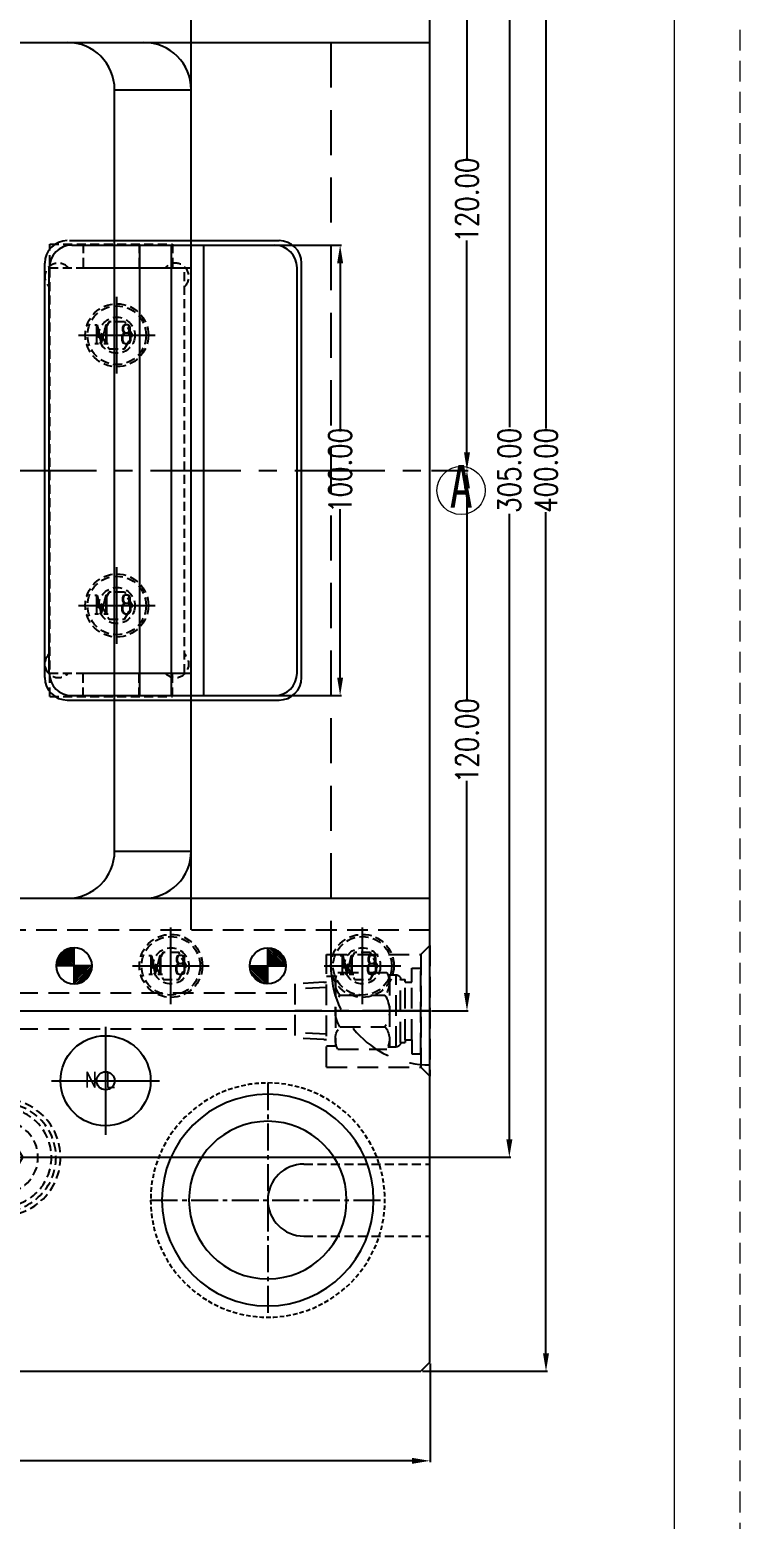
# Model space of a CAD drawing. Header units: millimetres. Extents: x 21466 to 22834, y -21631 to -20664.
# Drawn here: x 22676.2 to 22833.9, y -21163.4 to -20832.7 of the extents above; entities that cross this region are included whole.
import ezdxf

# ---------------------------------------------------------------- set-up
doc = ezdxf.new("R2010")
doc.units = ezdxf.units.MM
doc.header["$LTSCALE"] = 8
for name, pattern in [('CENTER', [2, 1.25, -0.25, 0.25, -0.25]), ('CENTER2', [1.125, 0.75, -0.125, 0.125, -0.125]), ('DASHED', [0.75, 0.5, -0.25]), ('HIDDEN', [0.375, 0.25, -0.125]), ('HIDDEN2', [0.1875, 0.125, -0.0625])]:
    doc.linetypes.add(name, pattern=pattern)
doc.layers.get('DEFPOINTS').update_dxf_attribs({"color": 6})
for name, color, linetype in [('A', 7, 'Continuous'), ('CL', 1, 'Continuous'), ('Layer1', 1, 'CENTER2'), ('Layer2', 4, 'HIDDEN2'), ('NL', 6, 'Continuous'), ('PIN', 5, 'Continuous'), ('SCREW', 52, 'HIDDEN'), ('SILDE', 6, 'Continuous'), ('SLIDE', 6, 'Continuous'), ('WT', 4, 'Continuous')]:
    doc.layers.add(name, color=color, linetype=linetype)
doc.layers.add('dim', color=3, linetype='Continuous', lineweight=15)
doc.layers.add('MBOM-ASSIS-LAYER', color=71, linetype='Continuous', lineweight=9)
doc.styles.add('ROMANC', font='RomanC.ttf', dxfattribs={"width": 0.8, "height": 7})
doc.styles.get("Standard").update_dxf_attribs({"font": 'txt.shx', "width": 0.8, "bigfont": 'chineset.shx'})
doc.styles.add('style1', font='mingliu.ttc', dxfattribs={"width": 0.75})
doc.styles.add('txt', font='txt.shx', dxfattribs={"width": 0.75, "height": 3.2})
doc.dimstyles.new('ISO-25', dxfattribs={"dimtxt": 5, "dimasz": 4, "dimexe": 0.3, "dimexo": 0.3, "dimtad": 0, "dimzin": 1, "dimdsep": 46, "dimtxsty": 'Standard', "dimcen": 0, "dimclrd": 3, "dimclre": 3, "dimclrt": 3, "dimazin": 0, "dimtfac": 1, "dimtofl": 0, "dimtmove": 0, "dimatfit": 0, "dimfxl": 0, "dimarcsym": 0})

# ---------------------------------------------------------------- blocks, each defined once
blk = doc.blocks.new('*D25827')
at = {"layer": 'DEFPOINTS', "color": 0}
for p in [(22728.78, -20880.53), (22745.1, -20880.53), (22728.78, -20980.53)]:
    blk.add_point(p, dxfattribs=at)
at = {"layer": 'dim', "color": 3, "lineweight": -2}
for p, q in [((22729.08, -20880.53), (22745.4, -20880.53)), ((22745.1, -20884.53), (22745.1, -20921.91)), ((22745.1, -20976.53), (22745.1, -20939.16)), ((22729.08, -20980.53), (22745.4, -20980.53))]:
    blk.add_line(p, q, dxfattribs=at)
at = {"layer": 'dim', "color": 3}
for points in [[(22745.77, -20884.53), (22744.44, -20884.53), (22745.1, -20880.53)], [(22744.44, -20976.53), (22745.77, -20976.53), (22745.1, -20980.53)]]:
    blk.add_solid(points, dxfattribs=at)
at = {"layer": 'dim', "color": 3, "insert": (22745.1, -20930.53), "char_height": 5, "attachment_point": 5, "rotation": 90}
blk.add_mtext('100.00', dxfattribs=at)
blk = doc.blocks.new('*D25833')
at = {"layer": 'DEFPOINTS', "color": 0}
for p in [(22415.05, -21128.53), (22765.05, -21128.53), (22415.05, -21150.42)]:
    blk.add_point(p, dxfattribs=at)
at = {"layer": 'dim', "color": 3, "lineweight": -2}
for p, q in [((22415.05, -21128.83), (22415.05, -21150.72)), ((22765.05, -21128.83), (22765.05, -21150.72)), ((22419.05, -21150.42), (22580.42, -21150.42)), ((22761.05, -21150.42), (22599.67, -21150.42))]:
    blk.add_line(p, q, dxfattribs=at)
at = {"layer": 'dim', "color": 3}
for points in [[(22419.05, -21149.75), (22419.05, -21151.09), (22415.05, -21150.42)], [(22761.05, -21151.09), (22761.05, -21149.75), (22765.05, -21150.42)]]:
    blk.add_solid(points, dxfattribs=at)
at = {"layer": 'dim', "color": 3, "insert": (22590.05, -21150.42), "char_height": 5, "attachment_point": 5}
blk.add_mtext('350.00', dxfattribs=at)
blk = doc.blocks.new('*D25834')
at = {"layer": 'DEFPOINTS', "color": 0}
for p in [(22763.05, -20730.53), (22790.79, -20730.53), (22763.05, -21130.53)]:
    blk.add_point(p, dxfattribs=at)
at = {"layer": 'dim', "color": 3, "lineweight": -2}
for p, q in [((22763.35, -20730.53), (22791.09, -20730.53)), ((22790.79, -20734.53), (22790.79, -20921.24)), ((22790.79, -21126.53), (22790.79, -20939.82)), ((22763.35, -21130.53), (22791.09, -21130.53))]:
    blk.add_line(p, q, dxfattribs=at)
at = {"layer": 'dim', "color": 3}
for points in [[(22791.46, -20734.53), (22790.12, -20734.53), (22790.79, -20730.53)], [(22790.12, -21126.53), (22791.46, -21126.53), (22790.79, -21130.53)]]:
    blk.add_solid(points, dxfattribs=at)
at = {"layer": 'dim', "color": 3, "insert": (22790.79, -20930.53), "char_height": 5, "attachment_point": 5, "rotation": 90}
blk.add_mtext('400.00', dxfattribs=at)
blk = doc.blocks.new('*D25836')
at = {"layer": 'DEFPOINTS', "color": 0}
for p in [(22641.05, -20778.03), (22782.66, -20778.03), (22641.05, -21083.03)]:
    blk.add_point(p, dxfattribs=at)
at = {"layer": 'dim', "color": 3, "lineweight": -2}
for p, q in [((22641.35, -20778.03), (22782.96, -20778.03)), ((22782.66, -20782.03), (22782.66, -20920.91)), ((22782.66, -21079.03), (22782.66, -20940.16)), ((22641.35, -21083.03), (22782.96, -21083.03))]:
    blk.add_line(p, q, dxfattribs=at)
at = {"layer": 'dim', "color": 3}
for points in [[(22783.33, -20782.03), (22781.99, -20782.03), (22782.66, -20778.03)], [(22781.99, -21079.03), (22783.33, -21079.03), (22782.66, -21083.03)]]:
    blk.add_solid(points, dxfattribs=at)
at = {"layer": 'dim', "color": 3, "insert": (22782.66, -20930.53), "char_height": 5, "attachment_point": 5, "rotation": 90}
blk.add_mtext('305.00', dxfattribs=at)
blk = doc.blocks.new('20160811.115437')
for radius in [23.5, 17.5]:
    blk.add_circle((0, 0), radius)
at = {"layer": 'Layer1'}
for p, q in [((0, 26), (0, -26)), ((26, 0), (-26, 0))]:
    blk.add_line(p, q, dxfattribs=at)
at = {"layer": 'Layer2'}
blk.add_circle((0, 0), 26, dxfattribs=at)
blk = doc.blocks.new('cb_8')
at = {"linetype": 'HIDDEN'}
blk.add_circle((0, 0), 7, dxfattribs=at)
at = {"layer": 'SCREW', "linetype": 'CENTER2', "ltscale": 5}
for p, q in [((0, -8.5), (0, 8.5)), ((-8.5, 0), (8.5, 0))]:
    blk.add_line(p, q, dxfattribs=at)
at = {"layer": 'SCREW'}
blk.add_lwpolyline([(-1.73, 3), (-3.46, 0), (-1.73, -3), (1.73, -3), (3.46, 0), (1.73, 3)], close=True, dxfattribs=at)
for radius in [6.5, 4]:
    blk.add_circle((0, 0), radius, dxfattribs=at)
at = {"layer": 'dim', "style": 'ROMANC', "width": 0.8}
blk.add_text('M 8', height=4.186, dxfattribs=at).set_placement((-5.2, -1.86))
blk = doc.blocks.new('20160817.134602')
at = {"layer": 'PIN', "linetype": 'Continuous'}
h = blk.add_hatch(dxfattribs=at)
h.set_pattern_fill('ANSI31', color=256, scale=2.909091, angle=90.5, style=0)
h.set_pattern_definition([(135.5, (22815.918, -21086.8648), (-0.254876096, -0.2593637997), [])])
h.paths.add_polyline_path([(0, 0), (-4, -0.03, 0.414214), (0.03, -4)])
h.paths.add_polyline_path([(-0.03, 4), (0, 0), (4, 0.03, 0.414214)])
for p, q in [((0, -4), (0, 4)), ((-4, 0), (4, 0))]:
    blk.add_line(p, q, dxfattribs=at)
blk.add_circle((0, 0), 4, dxfattribs=at)
blk = doc.blocks.new('20150423.154939')
at = {"layer": 'SCREW', "linetype": 'CENTER', "ltscale": 0.25}
for p, q in [((0, -15), (0, 15)), ((-15, 0), (15, 0))]:
    blk.add_line(p, q, dxfattribs=at)
at = {"layer": 'SCREW'}
blk.add_lwpolyline([(-2.31, -4), (-4.62, 0), (-2.31, 4), (2.31, 4), (4.62, 0), (2.31, -4)], close=True, dxfattribs=at)
at = {"layer": 'SCREW', "linetype": 'HIDDEN'}
for radius in [13, 12, 11, 8]:
    blk.add_circle((0, 0), radius, dxfattribs=at)
at = {"layer": 'SCREW', "color": 6, "insert": (-2.62, -2.27), "char_height": 4.8, "width": 8.3721, "attachment_point": 1, "style": 'txt'}
blk.add_mtext('S1', dxfattribs=at)
blk = doc.blocks.new('20100617.142056')
at = {"layer": 'MBOM-ASSIS-LAYER', "linetype": 'DASHED'}
blk.add_line((0, 0), (0, 841), dxfattribs=at)
at = {"layer": 'MBOM-ASSIS-LAYER'}
blk.add_line((-12.7, 12.7), (-12.7, 828.3), dxfattribs=at)
blk = doc.blocks.new('20160903.151524')
at = {"layer": 'WT', "color": 125, "linetype": 'HIDDEN', "ltscale": 2.3}
for p, q in [((-6.35, 23.56), (-6.01, 30)), ((-6.01, 30), (6.01, 30)), ((-5.19, 23), (-4.82, 30)), ((5.19, 23), (4.82, 30)), ((6.35, 23.56), (6.01, 30)), ((-6.35, 23.56), (-6.35, 23)), ((6.35, 23.56), (6.35, 23)), ((12.5, 23), (-12.5, 23)), ((-12.5, 23), (-12.5, 2)), ((-8.5, 20.43), (-8.5, 9.57)), ((-7.75, 23), (-7.75, 20.77)), ((-7.75, 21), (7.75, 21)), ((-3.5, 20.01), (-3.5, 9.99)), ((3.5, 20.01), (3.5, 9.99)), ((7.75, 23), (7.75, 20.77)), ((8.5, 20.43), (8.5, 9.57)), ((12.5, 23), (12.5, 2)), ((-8, 9.33), (-8, 7.51)), ((-8, 9), (8, 9)), ((8, 7.51), (-8, 7.51)), ((8, 9.33), (8, 7.51)), ((-9.5, 4.01), (-9.5, 2)), ((-6.4, 4.01), (-9.5, 4.01)), ((7, 6.51), (-7, 6.51)), ((-7, 6.51), (-7, 5.51)), ((-6.4, 5.51), (-7, 5.51)), ((-6.4, 5.51), (-7, 5.51)), ((6.4, 5.51), (-6.4, 5.51)), ((-6.4, 5.51), (-6.4, 4.01)), ((6.4, 4.01), (-6.4, 4.01)), ((6.4, 5.51), (6.4, 4.01)), ((6.4, 5.51), (7, 5.51)), ((6.4, 5.51), (7, 5.51)), ((6.4, 4.01), (9.5, 4.01)), ((7, 6.51), (7, 5.51)), ((9.5, 4.01), (9.5, 2)), ((-12.5, 2), (-14.5, 0)), ((-14.5, 0), (14.5, 0)), ((-12.5, 2), (12.5, 2)), ((9.5, 2), (-9.5, 2)), ((12.5, 2), (14.5, 0))]:
    blk.add_line(p, q, dxfattribs=at)
at = {"layer": 'WT', "color": 125, "linetype": 'CENTER', "ltscale": 1.5}
blk.add_line((0, 0), (0, 30), dxfattribs=at)
at = {"layer": 'WT', "color": 125, "linetype": 'HIDDEN', "ltscale": 2.3}
for centre, radius, start, end in [((-6.32, 16.53), 4.47, 50.9817, 119.248), ((0, 14.34), 6.66, 58.3016, 121.6984), ((6.32, 16.53), 4.47, 60.752, 129.0183), ((-6.32, 13.47), 4.47, 240.752, 309.0183), ((0, 15.66), 6.66, 238.3016, 301.6984), ((6.32, 13.47), 4.47, 230.9817, 299.248), ((-7, 7.51), 1, 180, 270), ((7, 7.51), 1, 270, 0)]:
    blk.add_arc(centre, radius, start, end, dxfattribs=at)
blk = doc.blocks.new('*D27074')
at = {"layer": 'DEFPOINTS', "color": 0}
for p in [(22765.05, -20930.53), (22773.25, -20930.53), (22765.05, -21050.53)]:
    blk.add_point(p, dxfattribs=at)
at = {"layer": 'dim', "color": 3, "lineweight": -2}
for p, q in [((22765.35, -20930.53), (22773.55, -20930.53)), ((22773.25, -20934.53), (22773.25, -20981.57)), ((22773.25, -21046.53), (22773.25, -20999.49)), ((22765.35, -21050.53), (22773.55, -21050.53))]:
    blk.add_line(p, q, dxfattribs=at)
at = {"layer": 'dim', "color": 3}
for points in [[(22773.92, -20934.53), (22772.59, -20934.53), (22773.25, -20930.53)], [(22772.59, -21046.53), (22773.92, -21046.53), (22773.25, -21050.53)]]:
    blk.add_solid(points, dxfattribs=at)
at = {"layer": 'dim', "color": 3, "insert": (22773.25, -20990.53), "char_height": 5, "attachment_point": 5, "rotation": 90}
blk.add_mtext('120.00', dxfattribs=at)
blk = doc.blocks.new('*D27075')
at = {"layer": 'DEFPOINTS', "color": 0}
for p in [(22765.05, -20810.53), (22765.05, -20930.53), (22773.25, -20930.53)]:
    blk.add_point(p, dxfattribs=at)
at = {"layer": 'dim', "color": 3, "lineweight": -2}
for p, q in [((22765.35, -20810.53), (22773.55, -20810.53)), ((22773.25, -20814.53), (22773.25, -20861.57)), ((22773.25, -20926.53), (22773.25, -20879.49)), ((22765.35, -20930.53), (22773.55, -20930.53))]:
    blk.add_line(p, q, dxfattribs=at)
at = {"layer": 'dim', "color": 3}
for points in [[(22773.92, -20814.53), (22772.59, -20814.53), (22773.25, -20810.53)], [(22772.59, -20926.53), (22773.92, -20926.53), (22773.25, -20930.53)]]:
    blk.add_solid(points, dxfattribs=at)
at = {"layer": 'dim', "color": 3, "insert": (22773.25, -20870.53), "char_height": 5, "attachment_point": 5, "rotation": 90}
blk.add_mtext('120.00', dxfattribs=at)
blk = doc.blocks.new('20160917.102012')
at = {"layer": 'NL'}
for radius in [10, 2]:
    blk.add_circle((0, 0), radius, dxfattribs=at)
at = {"layer": 'SCREW', "linetype": 'CENTER', "ltscale": 5}
for p, q in [((0, -12), (0, 12)), ((-12, 0), (12, 0))]:
    blk.add_line(p, q, dxfattribs=at)
at = {"layer": 'dim', "color": 6, "style": 'ROMANC', "width": 0.8}
blk.add_text('N L', height=3.528, rotation=90, dxfattribs=at).set_placement((1.53, -4.57))

msp = doc.modelspace()

# ---------------------------------------------------------------- linework, layer by layer
for p, q in [((22765.045, -21128.532), (22765.045, -20732.532)), ((22685.045, -20879.532), (22731.545, -20879.532)), ((22679.545, -20976.532), (22679.545, -20884.532)), ((22736.545, -20976.532), (22736.545, -20884.532)), ((22684.545, -20981.532), (22731.545, -20981.532)), ((22765.045, -21128.532), (22763.045, -21130.532)), ((22417.045, -21130.532), (22763.045, -21130.532))]:
    msp.add_line(p, q)
at = {"color": 8, "linetype": 'HIDDEN', "ltscale": 5}
msp.add_line((22743.045, -20820.532), (22743.045, -21040.532), dxfattribs=at)
at = {"linetype": 'HIDDEN'}
for p, q in [((22737.045, -21084.532), (22765.045, -21084.532)), ((22737.045, -21100.532), (22765.045, -21100.532))]:
    msp.add_line(p, q, dxfattribs=at)
for centre, radius, start, end in [((22684.545, -20884.532), 5, 90, 180), ((22731.545, -20884.532), 5, 0, 90), ((22684.545, -20976.532), 5, 180, 270), ((22731.545, -20976.532), 5, 270, 0), ((22737.045, -21092.532), 8, 90, 270)]:
    msp.add_arc(centre, radius, start, end)
at = {"color": 8, "linetype": 'HIDDEN', "ltscale": 5}
msp.add_arc((22765.045, -21040.532), 22, 180, 270, dxfattribs=at)
at = {"layer": 'CL', "color": 7, "linetype": 'CENTER', "ltscale": 2}
msp.add_line((22415.045, -20930.532), (22765.045, -20930.532), dxfattribs=at)
at = {"layer": 'dim', "ltscale": 0.2}
msp.add_circle((22771.945, -20934.976), 5.354, dxfattribs=at)
at = {"layer": 'SILDE', "color": 181}
for p, q in [((22685.545, -20880.532), (22730.545, -20880.532)), ((22680.545, -20975.532), (22680.545, -20885.532)), ((22735.545, -20975.532), (22735.545, -20885.532)), ((22685.545, -20980.532), (22730.545, -20980.532))]:
    msp.add_line(p, q, dxfattribs=at)
at = {"layer": 'SILDE', "color": 181, "linetype": 'ByBlock'}
for p, q in [((22700.675, -20980.532), (22700.675, -20880.532)), ((22707.655, -20980.532), (22707.655, -20880.532)), ((22714.865, -20980.532), (22714.865, -20880.532))]:
    msp.add_line(p, q, dxfattribs=at)
at = {"layer": 'SILDE', "color": 181, "linetype": 'HIDDEN'}
for p, q in [((22680.545, -20975.532), (22680.545, -20885.532)), ((22680.545, -20885.532), (22710.545, -20885.532)), ((22710.545, -20975.532), (22710.545, -20885.532)), ((22680.545, -20975.532), (22710.545, -20975.532))]:
    msp.add_line(p, q, dxfattribs=at)
at = {"layer": 'SILDE', "color": 181}
for centre, start, end in [((22685.545, -20885.532), 90, 180), ((22730.545, -20885.532), 0, 90), ((22685.545, -20975.532), 180, 270), ((22730.545, -20975.532), 270, 0)]:
    msp.add_arc(centre, 5, start, end, dxfattribs=at)
at = {"layer": 'SILDE', "color": 181, "linetype": 'HIDDEN'}
for centre, start, end in [((22682.545, -20887.532), 41.81031, 228.18969), ((22708.545, -20887.532), 311.81031, 138.18969), ((22682.545, -20973.532), 131.81031, 318.18969), ((22708.545, -20973.532), 221.81031, 48.18969)]:
    msp.add_arc(centre, 3, start, end, dxfattribs=at)
at = {"layer": 'SLIDE', "linetype": 'ByBlock'}
for p, q in [((22712.045, -21032.532), (22712.045, -20828.532)), ((22650.045, -20835.532), (22765.045, -20835.532)), ((22695.045, -21015.032), (22695.045, -20846.032)), ((22695.045, -20846.032), (22712.045, -20846.032)), ((22695.045, -21015.032), (22712.045, -21015.032)), ((22650.045, -21025.532), (22765.045, -21025.532)), ((22650.045, -21050.532), (22765.045, -21050.532))]:
    msp.add_line(p, q, dxfattribs=at)
at = {"layer": 'SLIDE', "linetype": 'HIDDEN'}
for p, q in [((22680.645, -20980.732), (22680.645, -20880.332)), ((22680.645, -20880.332), (22707.865, -20880.332)), ((22688.045, -20880.332), (22688.045, -20885.532)), ((22700.465, -20880.332), (22700.465, -20885.532)), ((22707.865, -20880.332), (22707.865, -20885.532)), ((22688.045, -20980.732), (22688.045, -20975.532)), ((22700.465, -20980.732), (22700.465, -20975.532)), ((22707.865, -20980.732), (22707.865, -20975.532)), ((22680.645, -20980.732), (22707.865, -20980.732))]:
    msp.add_line(p, q, dxfattribs=at)
at = {"layer": 'SLIDE', "linetype": 'ByBlock', "ltscale": 0.3}
for p, q in [((22688.045, -20885.532), (22712.045, -20885.532)), ((22688.045, -20975.532), (22712.045, -20975.532))]:
    msp.add_line(p, q, dxfattribs=at)
at = {"layer": 'SLIDE', "linetype": 'HIDDEN', "ltscale": 2.3}
msp.add_line((22650.045, -21032.532), (22765.045, -21032.532), dxfattribs=at)
at = {"layer": 'SLIDE', "linetype": 'ByBlock'}
for centre, start, end in [((22684.545, -20846.032), 0, 90), ((22701.545, -20846.032), 0, 90), ((22684.545, -21015.032), 270, 0), ((22701.545, -21015.032), 270, 0)]:
    msp.add_arc(centre, 10.5, start, end, dxfattribs=at)
at = {"layer": 'WT', "color": 111, "linetype": 'HIDDEN', "ltscale": 2.3}
for p, q in [((22632.045, -21046.532), (22735.045, -21046.532)), ((22632.045, -21054.532), (22735.045, -21054.532))]:
    msp.add_line(p, q, dxfattribs=at)
at = {"layer": 'WT', "color": 111, "linetype": 'CENTER', "ltscale": 1.5}
msp.add_line((22628.045, -21050.532), (22765.045, -21050.532), dxfattribs=at)

# ---------------------------------------------------------------- block references
at = {"rotation": -90.00000000000001}
msp.add_blockref('20160917.102012', (22693.045, -21066.032), dxfattribs=at)
at = {"layer": 'A', "xscale": -1}
msp.add_blockref('20160811.115437', (22729.045, -21092.532), dxfattribs=at)
at = {"layer": 'MBOM-ASSIS-LAYER', "xscale": 1.150852575445146, "yscale": 1.150852575445146, "zscale": 1.150852575445146}
msp.add_blockref('20100617.142056', (22833.894, -21631.404), dxfattribs=at)
at = {"layer": 'PIN', "xscale": -1}
msp.add_blockref('20160817.134602', (22686.045, -21040.532), dxfattribs=at)
at = {"layer": 'PIN'}
msp.add_blockref('20160817.134602', (22729.045, -21040.532), dxfattribs=at)
at = {"layer": 'SCREW'}
for p in [(22695.545, -20900.532), (22695.545, -20960.532), (22707.545, -21040.532), (22750.045, -21040.532)]:
    msp.add_blockref('cb_8', p, dxfattribs=at)
at = {"layer": 'SCREW', "xscale": -0.9999999999999996, "rotation": -180}
msp.add_blockref('20150423.154939', (22670.045, -21083.032), dxfattribs=at)
at = {"layer": 'WT', "xscale": -1, "rotation": 90.00000000000001}
msp.add_blockref('20160903.151524', (22765.045, -21050.532), dxfattribs=at)

# ---------------------------------------------------------------- texts
at = {"layer": 'dim', "color": 6, "ltscale": 0.2, "style": 'style1', "width": 0.8}
msp.add_text('A', height=9.43, dxfattribs=at).set_placement((22769.402, -20938.794))

# ---------------------------------------------------------------- dimensions: what is measured, and where the dimension line sits
at = {"layer": 'dim'}
for base, p1, p2, angle, picture, middle in [((22790.792, -20730.532), (22763.045, -21130.532), (22763.045, -20730.532), 90, '*D25834', (22790.792, -20930.532)), ((22782.659, -20778.032), (22641.045, -21083.032), (22641.045, -20778.032), 90, '*D25836', (22782.659, -20930.532)), ((22415.045, -21150.418), (22765.045, -21128.532), (22415.045, -21128.532), 180, '*D25833', (22590.045, -21150.418))]:
    dim = msp.add_linear_dim(base=base, p1=p1, p2=p2, angle=angle, dimstyle='ISO-25', dxfattribs=at)
    dim.commit()
    dim.dimension.update_dxf_attribs({"geometry": picture, "text_midpoint": middle, "dimtype": 160})
for base, p1, p2, angle, picture, middle in [((22773.254, -20930.532), (22765.045, -20810.532), (22765.045, -20930.532), 270, '*D27075', (22773.254, -20870.532)), ((22745.103, -20880.532), (22728.782, -20980.532), (22728.782, -20880.532), 90, '*D25827', (22745.103, -20930.532)), ((22773.254, -20930.532), (22765.045, -21050.532), (22765.045, -20930.532), 90, '*D27074', (22773.254, -20990.532))]:
    dim = msp.add_linear_dim(base=base, p1=p1, p2=p2, angle=angle, dimstyle='ISO-25', dxfattribs=at)
    dim.commit()
    dim.dimension.update_dxf_attribs({"geometry": picture, "text_midpoint": middle})

doc.saveas('drawing.dxf')
